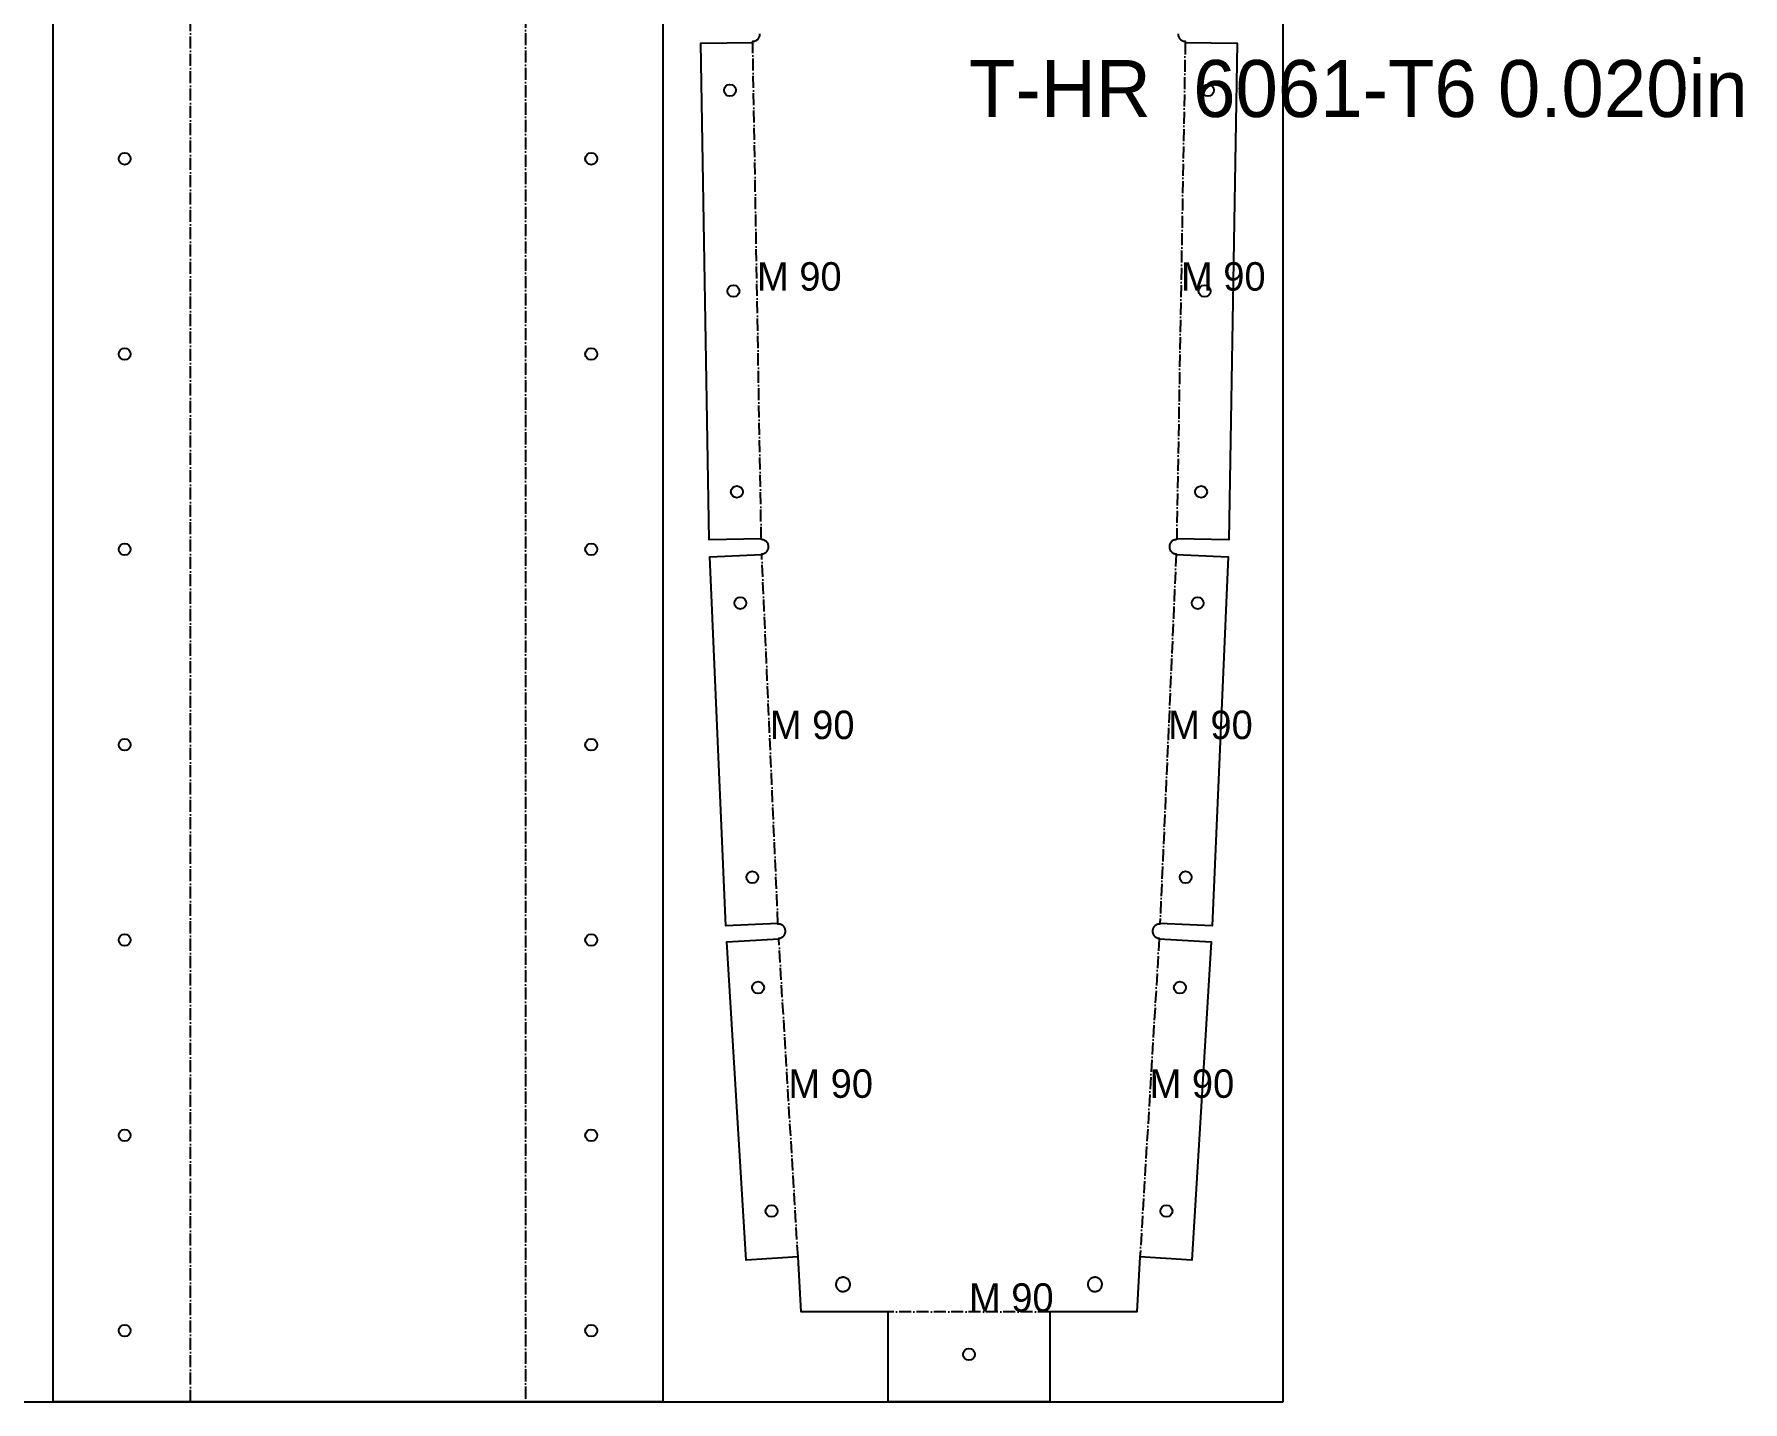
# Model space of a CAD drawing. Header units: millimetres. Extents: x 0 to 2535, y 0 to 1219.
# Drawn here: x 2174.8 to 2534.8, y 0 to 288.2 of the extents above; entities that cross this region are included whole.
import ezdxf

# ---------------------------------------------------------------- set-up
doc = ezdxf.new("R2010")
doc.units = ezdxf.units.MM
doc.linetypes.add('DASHDOT', pattern=[3.556, 2.54, -0.508, 0, -0.508])
for name, color, linetype in [('CUT', 7, 'CONTINUOUS'), ('ETCH', 8, 'CONTINUOUS'), ('HOLE', 6, 'CONTINUOUS'), ('MOUNTAIN', 5, 'DASHDOT')]:
    doc.layers.add(name, color=color, linetype=linetype)

msp = doc.modelspace()

# ---------------------------------------------------------------- linework, layer by layer
at = {"layer": 'CUT'}
for points in [[(2178.79, 1100), (2307.24, 1100), (2307.24, 0), (2178.79, 0), (2178.79, 1100)], [(2345.18, 26.24), (2345.03, 26.23), (2344.89, 26.2), (2344.75, 26.16), (2344.61, 26.11), (2344.48, 26.04), (2344.36, 25.96), (2344.24, 25.87), (2344.14, 25.76), (2344.04, 25.65), (2343.96, 25.53), (2343.89, 25.4), (2343.83, 25.27), (2343.79, 25.13), (2343.76, 24.98), (2343.74, 24.84), (2343.74, 24.69), (2343.75, 24.54), (2343.78, 24.4), (2343.82, 24.26), (2343.87, 24.12), (2343.94, 23.99), (2344.02, 23.86), (2344.11, 23.75), (2344.22, 23.64), (2344.33, 23.55), (2344.45, 23.47), (2344.58, 23.4), (2344.72, 23.34), (2344.86, 23.29), (2345, 23.26), (2345.15, 23.25), (2345.29, 23.25), (2345.44, 23.26), (2345.58, 23.29), (2345.73, 23.33), (2345.86, 23.38), (2345.99, 23.45), (2346.12, 23.53), (2346.23, 23.62), (2346.34, 23.73), (2346.43, 23.84), (2346.51, 23.96), (2346.59, 24.09), (2346.64, 24.22), (2346.69, 24.36), (2346.72, 24.51), (2346.73, 24.65), (2346.74, 24.8), (2346.72, 24.95), (2346.7, 25.09), (2346.65, 25.23), (2346.6, 25.37), (2346.53, 25.5), (2346.45, 25.62), (2346.36, 25.74), (2346.26, 25.84), (2346.14, 25.94), (2346.02, 26.02), (2345.89, 26.09), (2345.76, 26.15), (2345.62, 26.2), (2345.47, 26.23), (2345.33, 26.24), (2345.18, 26.24)], [(2396.96, 24.12), (2397.03, 23.99), (2397.11, 23.86), (2397.2, 23.75), (2397.3, 23.64), (2397.42, 23.55), (2397.54, 23.47), (2397.67, 23.4), (2397.8, 23.34), (2397.94, 23.29), (2398.09, 23.26), (2398.23, 23.25), (2398.38, 23.25), (2398.53, 23.26), (2398.67, 23.29), (2398.81, 23.33), (2398.95, 23.38), (2399.08, 23.45), (2399.2, 23.53), (2399.32, 23.62), (2399.42, 23.73), (2399.52, 23.84), (2399.6, 23.96), (2399.67, 24.09), (2399.73, 24.22), (2399.77, 24.36), (2399.8, 24.51), (2399.82, 24.65), (2399.82, 24.8), (2399.81, 24.95), (2399.78, 25.09), (2399.74, 25.23), (2399.69, 25.37), (2399.62, 25.5), (2399.54, 25.62), (2399.45, 25.74), (2399.34, 25.84), (2399.23, 25.94), (2399.11, 26.02), (2398.98, 26.09), (2398.84, 26.15), (2398.7, 26.2), (2398.56, 26.23), (2398.41, 26.24), (2398.27, 26.24), (2398.12, 26.23), (2397.97, 26.2), (2397.83, 26.16), (2397.7, 26.11), (2397.57, 26.04), (2397.44, 25.96), (2397.33, 25.87), (2397.22, 25.76), (2397.13, 25.65), (2397.04, 25.53), (2396.97, 25.4), (2396.92, 25.27), (2396.87, 25.13), (2396.84, 24.98), (2396.83, 24.84), (2396.82, 24.69), (2396.84, 24.54), (2396.86, 24.4), (2396.9, 24.26), (2396.96, 24.12)]]:
    msp.add_lwpolyline(points, close=True, dxfattribs=at)
msp.add_lwpolyline([(2415.85, 288.26), (2415.85, 288.11), (2415.86, 287.97), (2415.89, 287.82), (2415.93, 287.68), (2415.98, 287.54), (2416.05, 287.41), (2416.13, 287.29), (2416.22, 287.18), (2416.32, 287.07), (2416.44, 286.98), (2416.56, 286.89), (2416.69, 286.82), (2416.82, 286.76), (2416.96, 286.72), (2417.11, 286.69), (2417.25, 286.67), (2417.35, 286.67), (2417.35, 286.44), (2428.32, 286.25), (2426.52, 181.64), (2415.55, 181.83), (2415.54, 181.67), (2415.44, 181.67), (2415.29, 181.66), (2415.15, 181.63), (2415.01, 181.59), (2414.87, 181.53), (2414.74, 181.47), (2414.62, 181.39), (2414.5, 181.29), (2414.4, 181.19), (2414.3, 181.08), (2414.22, 180.96), (2414.15, 180.83), (2414.09, 180.69), (2414.04, 180.55), (2414.01, 180.41), (2414, 180.26), (2414, 180.11), (2414.01, 179.97), (2414.04, 179.82), (2414.08, 179.68), (2414.13, 179.55), (2414.2, 179.41), (2414.28, 179.29), (2414.37, 179.18), (2414.48, 179.07), (2414.59, 178.98), (2414.71, 178.89), (2414.84, 178.82), (2414.97, 178.76), (2415.11, 178.72), (2415.26, 178.69), (2415.4, 178.67), (2415.45, 178.67), (2415.44, 178.51), (2426.4, 178.03), (2422.99, 100.29), (2412.03, 100.77), (2412.03, 100.67), (2411.89, 100.67), (2411.74, 100.66), (2411.6, 100.63), (2411.46, 100.59), (2411.32, 100.53), (2411.19, 100.47), (2411.07, 100.39), (2410.95, 100.29), (2410.85, 100.19), (2410.75, 100.08), (2410.67, 99.96), (2410.6, 99.83), (2410.54, 99.69), (2410.5, 99.55), (2410.47, 99.41), (2410.45, 99.26), (2410.45, 99.11), (2410.46, 98.97), (2410.49, 98.82), (2410.53, 98.68), (2410.58, 98.55), (2410.65, 98.41), (2410.73, 98.29), (2410.82, 98.18), (2410.93, 98.07), (2411.04, 97.98), (2411.16, 97.89), (2411.29, 97.82), (2411.43, 97.76), (2411.57, 97.72), (2411.71, 97.69), (2411.86, 97.67), (2411.87, 97.67), (2411.86, 97.58), (2422.81, 96.91), (2418.76, 29.86), (2407.81, 30.52), (2407.12, 18.97), (2388.83, 18.97), (2388.83, 0), (2354.73, 0), (2354.73, 18.97), (2336.44, 18.97), (2335.75, 30.52), (2324.8, 29.86), (2320.75, 96.91), (2331.7, 97.58), (2331.69, 97.67), (2331.82, 97.69), (2331.96, 97.71), (2332.1, 97.75), (2332.24, 97.81), (2332.37, 97.88), (2332.49, 97.96), (2332.61, 98.05), (2332.71, 98.15), (2332.81, 98.26), (2332.89, 98.39), (2332.96, 98.51), (2333.02, 98.65), (2333.06, 98.79), (2333.09, 98.93), (2333.11, 99.08), (2333.11, 99.23), (2333.1, 99.37), (2333.07, 99.52), (2333.03, 99.66), (2332.98, 99.8), (2332.91, 99.93), (2332.83, 100.05), (2332.74, 100.17), (2332.63, 100.27), (2332.52, 100.37), (2332.4, 100.45), (2332.27, 100.52), (2332.13, 100.58), (2331.99, 100.62), (2331.85, 100.65), (2331.7, 100.67), (2331.56, 100.67), (2331.53, 100.67), (2331.53, 100.77), (2320.57, 100.29), (2317.15, 178.03), (2328.11, 178.51), (2328.11, 178.67), (2328.12, 178.67), (2328.27, 178.69), (2328.41, 178.71), (2328.55, 178.75), (2328.69, 178.81), (2328.82, 178.88), (2328.94, 178.96), (2329.06, 179.05), (2329.16, 179.15), (2329.26, 179.26), (2329.34, 179.39), (2329.41, 179.51), (2329.47, 179.65), (2329.51, 179.79), (2329.55, 179.93), (2329.56, 180.08), (2329.56, 180.23), (2329.55, 180.37), (2329.52, 180.52), (2329.48, 180.66), (2329.43, 180.8), (2329.36, 180.93), (2329.28, 181.05), (2329.19, 181.17), (2329.08, 181.27), (2328.97, 181.37), (2328.85, 181.45), (2328.72, 181.52), (2328.59, 181.58), (2328.44, 181.62), (2328.3, 181.65), (2328.15, 181.67), (2328.02, 181.67), (2328.01, 181.83), (2317.04, 181.64), (2315.24, 286.25), (2326.21, 286.44), (2326.21, 286.67), (2326.27, 286.67), (2326.42, 286.68), (2326.56, 286.71), (2326.7, 286.75), (2326.84, 286.81), (2326.97, 286.88), (2327.1, 286.96), (2327.21, 287.05), (2327.32, 287.15), (2327.41, 287.26), (2327.49, 287.39), (2327.56, 287.51), (2327.62, 287.65), (2327.67, 287.79), (2327.7, 287.93), (2327.71, 288.08), (2327.71, 288.23)], dxfattribs=at)
at = {"layer": 'ETCH'}
msp.add_lwpolyline([(0, 0), (2438, 0), (2438, 1219), (0, 1219)], close=True, dxfattribs=at)
at = {"layer": 'HOLE'}
for centre in [(2321.41, 276.35), (2422.15, 276.35), (2193.86, 261.92), (2292.17, 261.92), (2322.14, 234.05), (2421.42, 234.05), (2193.86, 220.77), (2292.17, 220.77), (2322.87, 191.74), (2420.69, 191.74), (2193.86, 179.62), (2292.17, 179.62), (2323.59, 168.3), (2419.97, 168.3), (2193.86, 138.46), (2292.17, 138.46), (2326.12, 110.54), (2417.43, 110.54), (2193.86, 97.31), (2292.17, 97.31), (2327.34, 87.29), (2416.22, 87.29), (2193.86, 56.15), (2292.17, 56.15), (2330.18, 40.2), (2413.38, 40.2), (2193.86, 15), (2292.17, 15), (2371.78, 10)]:
    msp.add_circle(centre, 1.25, dxfattribs=at)
at = {"layer": 'MOUNTAIN'}
for p, q in [((2207.73, 0), (2207.73, 1100)), ((2278.3, 1100), (2278.3, 0)), ((2328.01, 181.83), (2326.21, 286.44)), ((2417.35, 286.44), (2415.55, 181.83)), ((2331.53, 100.77), (2328.11, 178.51)), ((2415.44, 178.51), (2412.03, 100.77)), ((2335.75, 30.52), (2331.7, 97.58)), ((2411.86, 97.58), (2407.81, 30.52)), ((2388.83, 18.97), (2354.73, 18.97))]:
    msp.add_line(p, q, dxfattribs=at)

# ---------------------------------------------------------------- texts
at = {"layer": 'ETCH'}
for s, height, p in [('T-HR  6061-T6 0.020in', 12, (2371.78, 270.72)), ('M 90', 6, (2327.11, 234.13)), ('M 90', 6, (2416.45, 234.13)), ('M 90', 6, (2329.82, 139.64)), ('M 90', 6, (2413.74, 139.64)), ('M 90', 6, (2333.72, 64.05)), ('M 90', 6, (2409.84, 64.05)), ('M 90', 6, (2371.78, 18.97))]:
    msp.add_text(s, height=height, dxfattribs=at).set_placement(p)

doc.saveas('drawing.dxf')
